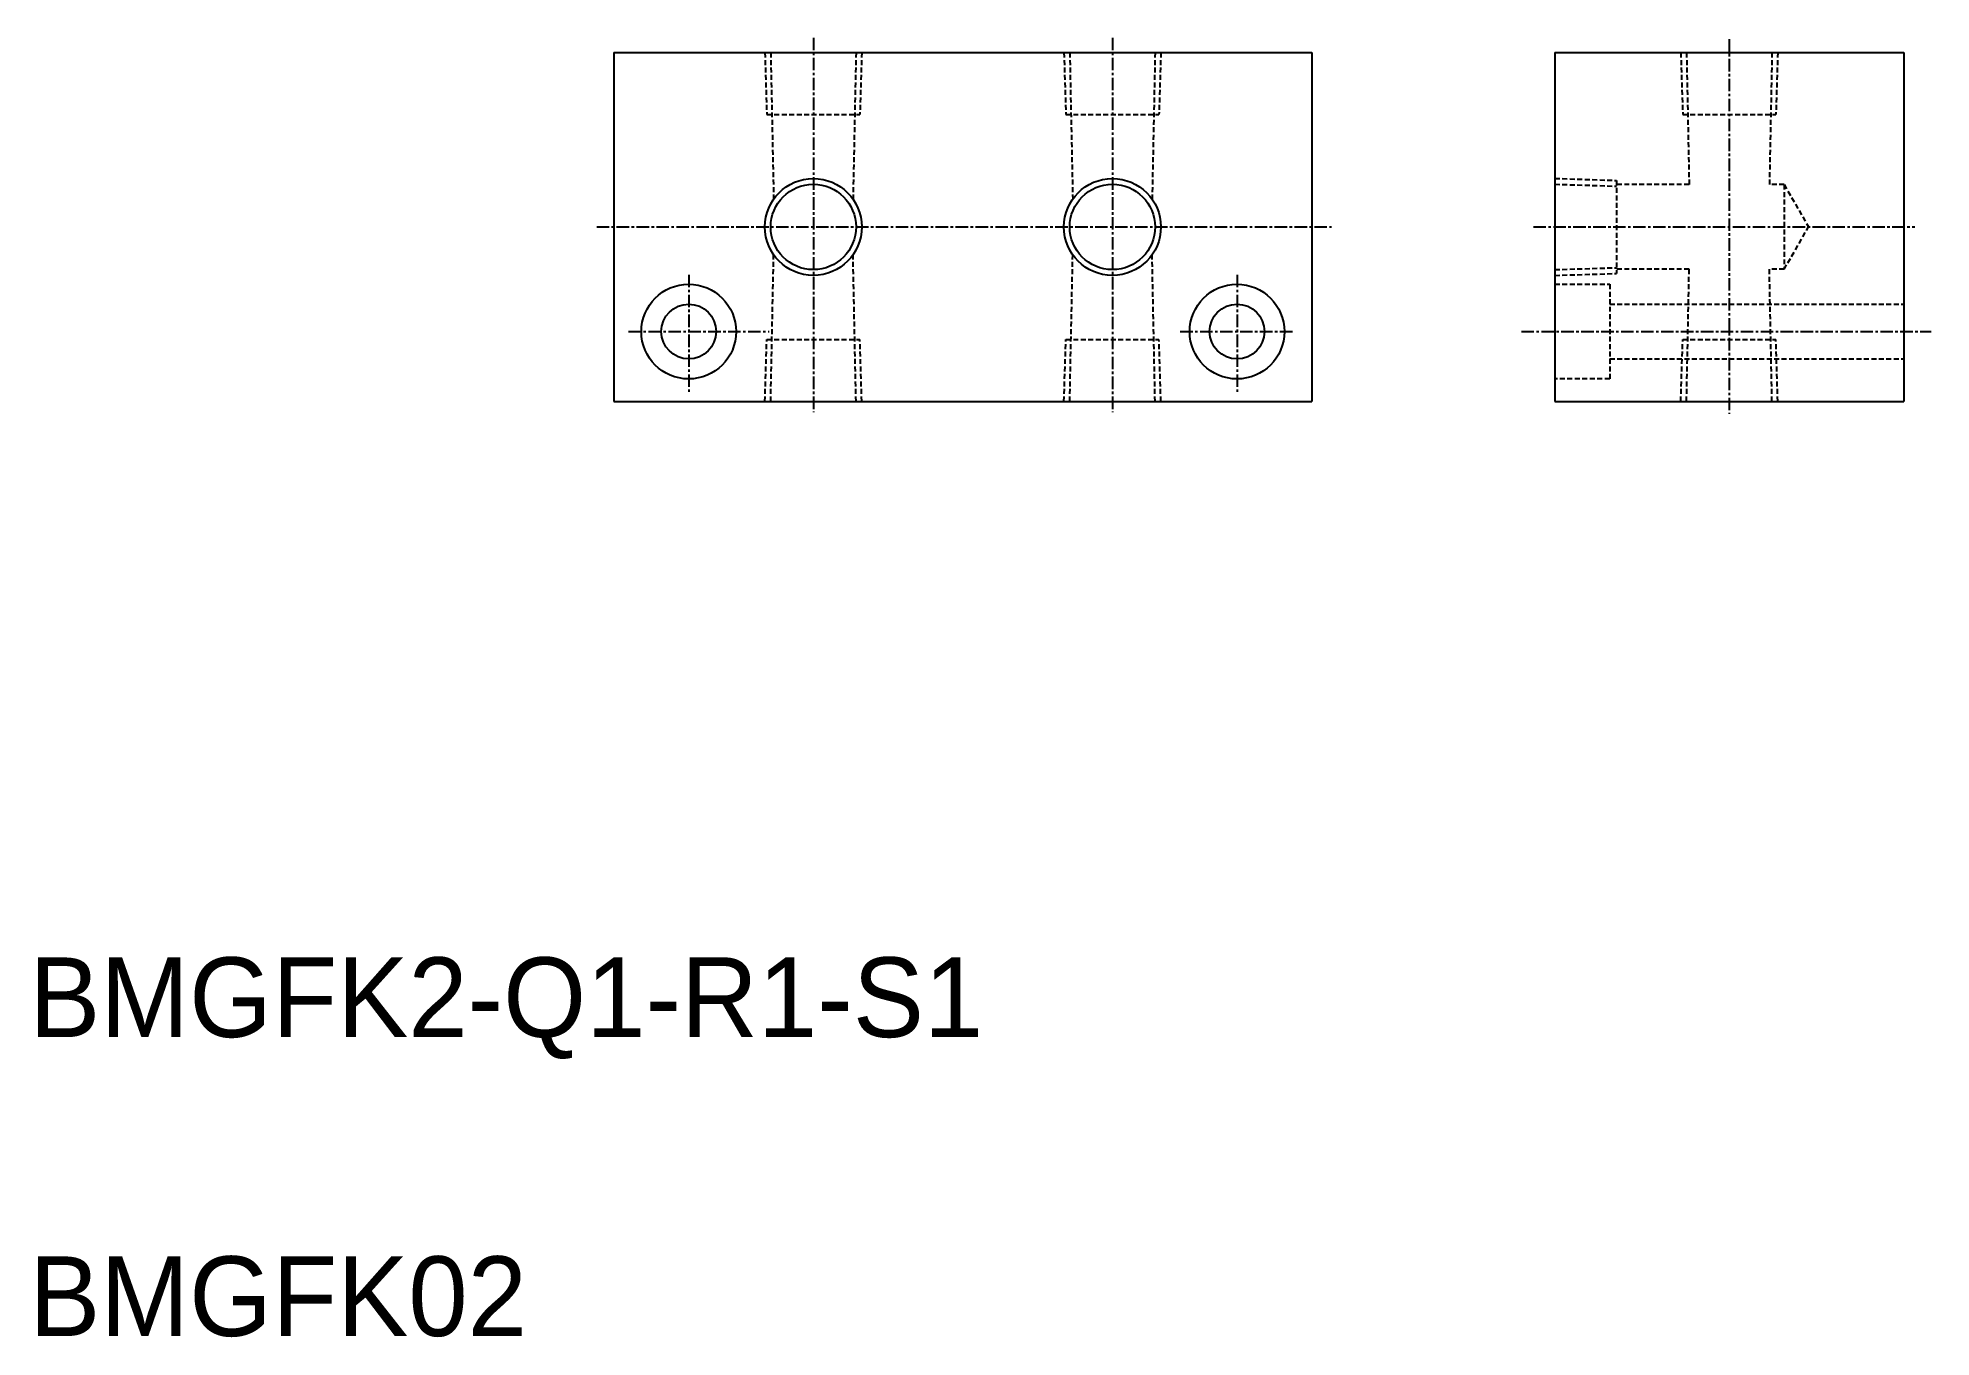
# Model space of a CAD drawing. Extents: x 931 to 1121, y 54 to 184.
import ezdxf

# ---------------------------------------------------------------- set-up
doc = ezdxf.new("R2010")
doc.units = 0
doc.linetypes.add('CENTER', pattern=[2, 1.25, -0.25, 0.25, -0.25])
doc.linetypes.add('DASHED', pattern=[0.75, 0.5, -0.25])
doc.layers.get('0').update_dxf_attribs({"linetype": 'CONTINUOUS'})
doc.layers.add('CENTER', color=1, linetype='CENTER')

msp = doc.modelspace()

# ---------------------------------------------------------------- linework, layer by layer
at = {"color": 7, "linetype": 'CONTINUOUS'}
for p, q in [((989.04, 182.77), (1059.04, 182.77)), ((989.04, 182.77), (989.04, 147.77)), ((1059.04, 182.77), (1059.04, 147.77)), ((1083.42, 182.77), (1083.42, 147.77)), ((1083.42, 182.77), (1118.42, 182.77)), ((1118.42, 182.77), (1118.42, 147.77)), ((989.04, 147.77), (1059.04, 147.77)), ((1083.42, 147.77), (1118.42, 147.77))]:
    msp.add_line(p, q, dxfattribs=at)
at = {"color": 3, "linetype": 'DASHED'}
for p, q in [((1004.18, 182.77), (1004.37, 176.57)), ((1004.76, 182.77), (1005.06, 168.07)), ((1013.32, 182.77), (1013.02, 168.07)), ((1013.9, 182.77), (1013.71, 176.57)), ((1034.18, 182.77), (1034.37, 176.57)), ((1034.76, 182.77), (1035.06, 168.07)), ((1043.32, 182.77), (1043.02, 168.07)), ((1043.9, 182.77), (1043.71, 176.57)), ((1096.05, 182.77), (1096.25, 176.57)), ((1096.63, 182.77), (1096.89, 169.52)), ((1105.2, 182.77), (1104.94, 169.52)), ((1105.78, 182.77), (1105.59, 176.57)), ((1004.37, 176.57), (1013.71, 176.57)), ((1034.37, 176.57), (1043.71, 176.57)), ((1096.25, 176.57), (1105.59, 176.57)), ((1083.42, 170.14), (1089.62, 169.94)), ((1083.42, 169.56), (1089.62, 169.36)), ((1089.62, 169.94), (1089.62, 160.6)), ((1096.89, 169.52), (1089.62, 169.52)), ((1106.42, 169.52), (1104.94, 169.52)), ((1106.42, 169.52), (1106.42, 161.02)), ((1106.42, 169.52), (1108.87, 165.27)), ((1106.42, 161.02), (1108.87, 165.27)), ((1004.76, 147.77), (1005.06, 162.48)), ((1013.32, 147.77), (1013.02, 162.48)), ((1034.76, 147.77), (1035.06, 162.48)), ((1043.32, 147.77), (1043.02, 162.48)), ((1083.42, 160.99), (1089.62, 161.18)), ((1083.42, 160.41), (1089.62, 160.6)), ((1096.89, 161.02), (1089.62, 161.02)), ((1096.63, 147.77), (1096.89, 161.02)), ((1105.2, 147.77), (1104.94, 161.02)), ((1106.42, 161.02), (1104.94, 161.02)), ((1083.42, 159.52), (1088.92, 159.52)), ((1088.92, 159.52), (1088.92, 150.02)), ((1088.92, 157.52), (1118.42, 157.52)), ((1004.18, 147.77), (1004.37, 153.97)), ((1004.37, 153.97), (1013.71, 153.97)), ((1013.9, 147.77), (1013.71, 153.97)), ((1034.18, 147.77), (1034.37, 153.97)), ((1034.37, 153.97), (1043.71, 153.97)), ((1043.9, 147.77), (1043.71, 153.97)), ((1096.05, 147.77), (1096.25, 153.97)), ((1096.25, 153.97), (1105.59, 153.97)), ((1105.78, 147.77), (1105.59, 153.97)), ((1088.92, 152.02), (1118.42, 152.02)), ((1088.92, 150.02), (1083.42, 150.02))]:
    msp.add_line(p, q, dxfattribs=at)
for p, q in [((1083.42, 176.52), (1083.42, 176.52)), ((1083.42, 165.27), (1083.42, 165.27))]:
    msp.add_line(p, q)
at = {"color": 3}
for centre in [(1009.04, 165.27), (1039.04, 165.27)]:
    msp.add_circle(centre, 4.86, dxfattribs=at)
at = {"color": 7, "linetype": 'CONTINUOUS'}
for centre, radius in [((1009.04, 165.27), 4.28), ((1039.04, 165.27), 4.28), ((996.54, 154.77), 4.75), ((1051.54, 154.77), 4.75), ((996.54, 154.77), 2.75), ((1051.54, 154.77), 2.75)]:
    msp.add_circle(centre, radius, dxfattribs=at)
at = {"layer": 'CENTER', "color": 1, "linetype": 'CENTER'}
for p, q in [((1009.04, 184.25), (1009.04, 146.68)), ((1039.04, 184.25), (1039.04, 146.68)), ((1100.92, 184.13), (1100.92, 146.5)), ((987.31, 165.27), (1061.02, 165.27)), ((1081.27, 165.27), (1119.53, 165.27)), ((996.54, 160.47), (996.54, 148.54)), ((1051.54, 160.47), (1051.54, 148.54)), ((990.5, 154.77), (1004.62, 154.77)), ((1045.84, 154.77), (1057.12, 154.77)), ((1080.07, 154.77), (1121.16, 154.77))]:
    msp.add_line(p, q, dxfattribs=at)

# ---------------------------------------------------------------- texts
at = {"color": 7, "linetype": 'CONTINUOUS'}
for s, p in [('BMGFK2-Q1-R1-S1', (930.38, 83.97)), ('BMGFK02', (930.38, 53.97))]:
    msp.add_text(s, height=8, dxfattribs=at).set_placement(p)

doc.saveas('drawing.dxf')
